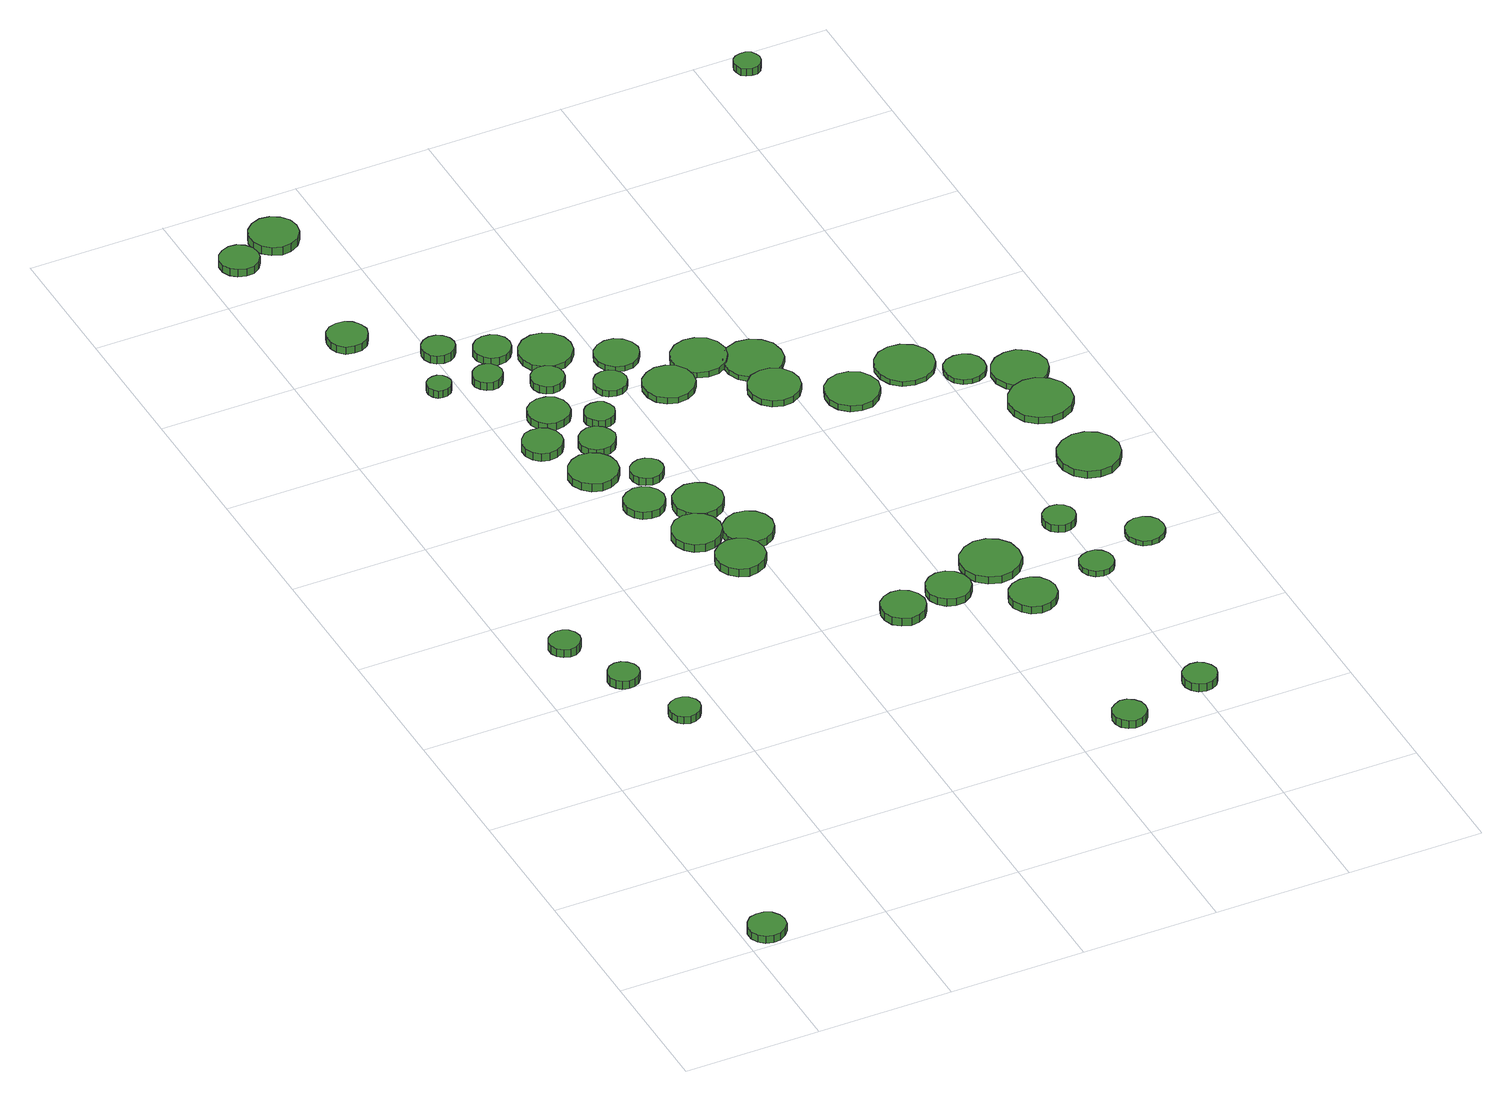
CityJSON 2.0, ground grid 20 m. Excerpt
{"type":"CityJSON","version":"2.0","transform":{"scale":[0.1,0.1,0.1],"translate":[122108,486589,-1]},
"CityObjects":{
"tree1":{"type":"SolitaryVegetationObject","attributes":{"function":"something"},"geometry":[{"type":"MultiSurface","lod":"1","boundaries":[[[0,1,2,3,4,5,6,7,8,9,10,11,12,13,14]],[[15,16,17,18,19,20,21,22,23,24,25,26,27,28,29]],[[0,29,28,1]],[[1,28,27,2]],[[2,27,26,3]],[[3,26,25,4]],[[4,25,24,5]],[[5,24,23,6]],[[6,23,22,7]],[[7,22,21,8]],[[8,21,20,9]],[[9,20,19,10]],[[10,19,18,11]],[[11,18,17,12]],[[12,17,16,13]],[[13,16,15,14]],[[14,15,29,0]]]}]},
"tree2":{"type":"SolitaryVegetationObject","attributes":{"function":"something"},"geometry":[{"type":"MultiSurface","lod":"1","boundaries":[[[30,31,32,33,34,35,36,37,38,39,40,41,42,43,44]],[[45,46,47,48,49,50,51,52,53,54,55,56,57,58,59]],[[30,59,58,31]],[[31,58,57,32]],[[32,57,56,33]],[[33,56,55,34]],[[34,55,54,35]],[[35,54,53,36]],[[36,53,52,37]],[[37,52,51,38]],[[38,51,50,39]],[[39,50,49,40]],[[40,49,48,41]],[[41,48,47,42]],[[42,47,46,43]],[[43,46,45,44]],[[44,45,59,30]]]}]},
"tree3":{"type":"SolitaryVegetationObject","attributes":{"function":"something"},"geometry":[{"type":"MultiSurface","lod":"1","boundaries":[[[60,61,62,63,64,65,66,67,68,69,70,71,72,73,74]],[[75,76,77,78,79,80,81,82,83,84,85,86,87,88,89]],[[60,89,88,61]],[[61,88,87,62]],[[62,87,86,63]],[[63,86,85,64]],[[64,85,84,65]],[[65,84,83,66]],[[66,83,82,67]],[[67,82,81,68]],[[68,81,80,69]],[[69,80,79,70]],[[70,79,78,71]],[[71,78,77,72]],[[72,77,76,73]],[[73,76,75,74]],[[74,75,89,60]]]}]},
"tree4":{"type":"SolitaryVegetationObject","attributes":{"function":"something"},"geometry":[{"type":"MultiSurface","lod":"1","boundaries":[[[90,91,92,93,94,95,96,97,98,99,100,101,102,103,104]],[[105,106,107,108,109,110,111,112,113,114,115,116,117,118,119]],[[90,119,118,91]],[[91,118,117,92]],[[92,117,116,93]],[[93,116,115,94]],[[94,115,114,95]],[[95,114,113,96]],[[96,113,112,97]],[[97,112,111,98]],[[98,111,110,99]],[[99,110,109,100]],[[100,109,108,101]],[[101,108,107,102]],[[102,107,106,103]],[[103,106,105,104]],[[104,105,119,90]]]}]},
"tree5":{"type":"SolitaryVegetationObject","attributes":{"function":"something"},"geometry":[{"type":"MultiSurface","lod":"1","boundaries":[[[120,121,122,123,124,125,126,127,128,129,130,131,132,133,134]],[[135,136,137,138,139,140,141,142,143,144,145,146,147,148,149]],[[120,149,148,121]],[[121,148,147,122]],[[122,147,146,123]],[[123,146,145,124]],[[124,145,144,125]],[[125,144,143,126]],[[126,143,142,127]],[[127,142,141,128]],[[128,141,140,129]],[[129,140,139,130]],[[130,139,138,131]],[[131,138,137,132]],[[132,137,136,133]],[[133,136,135,134]],[[134,135,149,120]]]}]},
"tree6":{"type":"SolitaryVegetationObject","attributes":{"function":"something"},"geometry":[{"type":"MultiSurface","lod":"1","boundaries":[[[150,151,152,153,154,155,156,157,158,159,160,161,162,163,164]],[[165,166,167,168,169,170,171,172,173,174,175,176,177,178,179]],[[150,179,178,151]],[[151,178,177,152]],[[152,177,176,153]],[[153,176,175,154]],[[154,175,174,155]],[[155,174,173,156]],[[156,173,172,157]],[[157,172,171,158]],[[158,171,170,159]],[[159,170,169,160]],[[160,169,168,161]],[[161,168,167,162]],[[162,167,166,163]],[[163,166,165,164]],[[164,165,179,150]]]}]},
"tree7":{"type":"SolitaryVegetationObject","attributes":{"function":"something"},"geometry":[{"type":"MultiSurface","lod":"1","boundaries":[[[180,181,182,183,184,185,186,187,188,189,190,191,192,193,194]],[[195,196,197,198,199,200,201,202,203,204,205,206,207,208,209]],[[180,209,208,181]],[[181,208,207,182]],[[182,207,206,183]],[[183,206,205,184]],[[184,205,204,185]],[[185,204,203,186]],[[186,203,202,187]],[[187,202,201,188]],[[188,201,200,189]],[[189,200,199,190]],[[190,199,198,191]],[[191,198,197,192]],[[192,197,196,193]],[[193,196,195,194]],[[194,195,209,180]]]}]},
"tree8":{"type":"SolitaryVegetationObject","attributes":{"function":"something"},"geometry":[{"type":"MultiSurface","lod":"1","boundaries":[[[210,211,212,213,214,215,216,217,218,219,220,221,222,223,224]],[[225,226,227,228,229,230,231,232,233,234,235,236,237,238,239]],[[210,239,238,211]],[[211,238,237,212]],[[212,237,236,213]],[[213,236,235,214]],[[214,235,234,215]],[[215,234,233,216]],[[216,233,232,217]],[[217,232,231,218]],[[218,231,230,219]],[[219,230,229,220]],[[220,229,228,221]],[[221,228,227,222]],[[222,227,226,223]],[[223,226,225,224]],[[224,225,239,210]]]}]},
"tree9":{"type":"SolitaryVegetationObject","attributes":{"function":"something"},"geometry":[{"type":"MultiSurface","lod":"1","boundaries":[[[240,241,242,243,244,245,246,247,248,249,250,251,252,253,254]],[[255,256,257,258,259,260,261,262,263,264,265,266,267,268,269]],[[240,269,268,241]],[[241,268,267,242]],[[242,267,266,243]],[[243,266,265,244]],[[244,265,264,245]],[[245,264,263,246]],[[246,263,262,247]],[[247,262,261,248]],[[248,261,260,249]],[[249,260,259,250]],[[250,259,258,251]],[[251,258,257,252]],[[252,257,256,253]],[[253,256,255,254]],[[254,255,269,240]]]}]},
"tree10":{"type":"SolitaryVegetationObject","attributes":{"function":"something"},"geometry":[{"type":"MultiSurface","lod":"1","boundaries":[[[270,271,272,273,274,275,276,277,278,279,280,281,282,283,284]],[[285,286,287,288,289,290,291,292,293,294,295,296,297,298,299]],[[270,299,298,271]],[[271,298,297,272]],[[272,297,296,273]],[[273,296,295,274]],[[274,295,294,275]],[[275,294,293,276]],[[276,293,292,277]],[[277,292,291,278]],[[278,291,290,279]],[[279,290,289,280]],[[280,289,288,281]],[[281,288,287,282]],[[282,287,286,283]],[[283,286,285,284]],[[284,285,299,270]]]}]},
"tree11":{"type":"SolitaryVegetationObject","attributes":{"function":"something"},"geometry":[{"type":"MultiSurface","lod":"1","boundaries":[[[300,301,302,303,304,305,306,307,308,309,310,311,312,313,314]],[[315,316,317,318,319,320,321,322,323,324,325,326,327,328,329]],[[300,329,328,301]],[[301,328,327,302]],[[302,327,326,303]],[[303,326,325,304]],[[304,325,324,305]],[[305,324,323,306]],[[306,323,322,307]],[[307,322,321,308]],[[308,321,320,309]],[[309,320,319,310]],[[310,319,318,311]],[[311,318,317,312]],[[312,317,316,313]],[[313,316,315,314]],[[314,315,329,300]]]}]},
"tree12":{"type":"SolitaryVegetationObject","attributes":{"function":"something"},"geometry":[{"type":"MultiSurface","lod":"1","boundaries":[[[330,331,332,333,334,335,336,337,338,339,340,341,342,343,344]],[[345,346,347,348,349,350,351,352,353,354,355,356,357,358,359]],[[330,359,358,331]],[[331,358,357,332]],[[332,357,356,333]],[[333,356,355,334]],[[334,355,354,335]],[[335,354,353,336]],[[336,353,352,337]],[[337,352,351,338]],[[338,351,350,339]],[[339,350,349,340]],[[340,349,348,341]],[[341,348,347,342]],[[342,347,346,343]],[[343,346,345,344]],[[344,345,359,330]]]}]},
"tree13":{"type":"SolitaryVegetationObject","attributes":{"function":"something"},"geometry":[{"type":"MultiSurface","lod":"1","boundaries":[[[360,361,362,363,364,365,366,367,368,369,370,371,372,373,374]],[[375,376,377,378,379,380,381,382,383,384,385,386,387,388,389]],[[360,389,388,361]],[[361,388,387,362]],[[362,387,386,363]],[[363,386,385,364]],[[364,385,384,365]],[[365,384,383,366]],[[366,383,382,367]],[[367,382,381,368]],[[368,381,380,369]],[[369,380,379,370]],[[370,379,378,371]],[[371,378,377,372]],[[372,377,376,373]],[[373,376,375,374]],[[374,375,389,360]]]}]},
"tree14":{"type":"SolitaryVegetationObject","attributes":{"function":"something"},"geometry":[{"type":"MultiSurface","lod":"1","boundaries":[[[390,391,392,393,394,395,396,397,398,399,400,401,402,403,404]],[[405,406,407,408,409,410,411,412,413,414,415,416,417,418,419]],[[390,419,418,391]],[[391,418,417,392]],[[392,417,416,393]],[[393,416,415,394]],[[394,415,414,395]],[[395,414,413,396]],[[396,413,412,397]],[[397,412,411,398]],[[398,411,410,399]],[[399,410,409,400]],[[400,409,408,401]],[[401,408,407,402]],[[402,407,406,403]],[[403,406,405,404]],[[404,405,419,390]]]}]},
"tree15":{"type":"SolitaryVegetationObject","attributes":{"function":"something"},"geometry":[{"type":"MultiSurface","lod":"1","boundaries":[[[420,421,422,423,424,425,426,427,428,429,430,431,432,433,434]],[[435,436,437,438,439,440,441,442,443,444,445,446,447,448,449]],[[420,449,448,421]],[[421,448,447,422]],[[422,447,446,423]],[[423,446,445,424]],[[424,445,444,425]],[[425,444,443,426]],[[426,443,442,427]],[[427,442,441,428]],[[428,441,440,429]],[[429,440,439,430]],[[430,439,438,431]],[[431,438,437,432]],[[432,437,436,433]],[[433,436,435,434]],[[434,435,449,420]]]}]},
"tree16":{"type":"SolitaryVegetationObject","attributes":{"function":"something"},"geometry":[{"type":"MultiSurface","lod":"1","boundaries":[[[450,451,452,453,454,455,456,457,458,459,460,461,462,463,464]],[[465,466,467,468,469,470,471,472,473,474,475,476,477,478,479]],[[450,479,478,451]],[[451,478,477,452]],[[452,477,476,453]],[[453,476,475,454]],[[454,475,474,455]],[[455,474,473,456]],[[456,473,472,457]],[[457,472,471,458]],[[458,471,470,459]],[[459,470,469,460]],[[460,469,468,461]],[[461,468,467,462]],[[462,467,466,463]],[[463,466,465,464]],[[464,465,479,450]]]}]},
"tree17":{"type":"SolitaryVegetationObject","attributes":{"function":"something"},"geometry":[{"type":"MultiSurface","lod":"1","boundaries":[[[480,481,482,483,484,485,486,487,488,489,490,491,492,493,494]],[[495,496,497,498,499,500,501,502,503,504,505,506,507,508,509]],[[480,509,508,481]],[[481,508,507,482]],[[482,507,506,483]],[[483,506,505,484]],[[484,505,504,485]],[[485,504,503,486]],[[486,503,502,487]],[[487,502,501,488]],[[488,501,500,489]],[[489,500,499,490]],[[490,499,498,491]],[[491,498,497,492]],[[492,497,496,493]],[[493,496,495,494]],[[494,495,509,480]]]}]},
"tree18":{"type":"SolitaryVegetationObject","attributes":{"function":"something"},"geometry":[{"type":"MultiSurface","lod":"1","boundaries":[[[510,511,512,513,514,515,516,517,518,519,520,521,522,523,524]],[[525,526,527,528,529,530,531,532,533,534,535,536,537,538,539]],[[510,539,538,511]],[[511,538,537,512]],[[512,537,536,513]],[[513,536,535,514]],[[514,535,534,515]],[[515,534,533,516]],[[516,533,532,517]],[[517,532,531,518]],[[518,531,530,519]],[[519,530,529,520]],[[520,529,528,521]],[[521,528,527,522]],[[522,527,526,523]],[[523,526,525,524]],[[524,525,539,510]]]}]},
"tree19":{"type":"SolitaryVegetationObject","attributes":{"function":"something"},"geometry":[{"type":"MultiSurface","lod":"1","boundaries":[[[540,541,542,543,544,545,546,547,548,549,550,551,552,553,554]],[[555,556,557,558,559,560,561,562,563,564,565,566,567,568,569]],[[540,569,568,541]],[[541,568,567,542]],[[542,567,566,543]],[[543,566,565,544]],[[544,565,564,545]],[[545,564,563,546]],[[546,563,562,547]],[[547,562,561,548]],[[548,561,560,549]],[[549,560,559,550]],[[550,559,558,551]],[[551,558,557,552]],[[552,557,556,553]],[[553,556,555,554]],[[554,555,569,540]]]}]},
"tree20":{"type":"SolitaryVegetationObject","attributes":{"function":"something"},"geometry":[{"type":"MultiSurface","lod":"1","boundaries":[[[570,571,572,573,574,575,576,577,578,579,580,581,582,583,584]],[[585,586,587,588,589,590,591,592,593,594,595,596,597,598,599]],[[570,599,598,571]],[[571,598,597,572]],[[572,597,596,573]],[[573,596,595,574]],[[574,595,594,575]],[[575,594,593,576]],[[576,593,592,577]],[[577,592,591,578]],[[578,591,590,579]],[[579,590,589,580]],[[580,589,588,581]],[[581,588,587,582]],[[582,587,586,583]],[[583,586,585,584]],[[584,585,599,570]]]}]},
"tree21":{"type":"SolitaryVegetationObject","attributes":{"function":"something"},"geometry":[{"type":"MultiSurface","lod":"1","boundaries":[[[600,601,602,603,604,605,606,607,608,609,610,611,612,613,614]],[[615,616,617,618,619,620,621,622,623,624,625,626,627,628,629]],[[600,629,628,601]],[[601,628,627,602]],[[602,627,626,603]],[[603,626,625,604]],[[604,625,624,605]],[[605,624,623,606]],[[606,623,622,607]],[[607,622,621,608]],[[608,621,620,609]],[[609,620,619,610]],[[610,619,618,611]],[[611,618,617,612]],[[612,617,616,613]],[[613,616,615,614]],[[614,615,629,600]]]}]},
"tree22":{"type":"SolitaryVegetationObject","attributes":{"function":"something"},"geometry":[{"type":"MultiSurface","lod":"1","boundaries":[[[630,631,632,633,634,635,636,637,638,639,640,641,642,643,644]],[[645,646,647,648,649,650,651,652,653,654,655,656,657,658,659]],[[630,659,658,631]],[[631,658,657,632]],[[632,657,656,633]],[[633,656,655,634]],[[634,655,654,635]],[[635,654,653,636]],[[636,653,652,637]],[[637,652,651,638]],[[638,651,650,639]],[[639,650,649,640]],[[640,649,648,641]],[[641,648,647,642]],[[642,647,646,643]],[[643,646,645,644]],[[644,645,659,630]]]}]},
"tree23":{"type":"SolitaryVegetationObject","attributes":{"function":"something"},"geometry":[{"type":"MultiSurface","lod":"1","boundaries":[[[660,661,662,663,664,665,666,667,668,669,670,671,672,673,674]],[[675,676,677,678,679,680,681,682,683,684,685,686,687,688,689]],[[660,689,688,661]],[[661,688,687,662]],[[662,687,686,663]],[[663,686,685,664]],[[664,685,684,665]],[[665,684,683,666]],[[666,683,682,667]],[[667,682,681,668]],[[668,681,680,669]],[[669,680,679,670]],[[670,679,678,671]],[[671,678,677,672]],[[672,677,676,673]],[[673,676,675,674]],[[674,675,689,660]]]}]},
"tree24":{"type":"SolitaryVegetationObject","attributes":{"function":"something"},"geometry":[{"type":"MultiSurface","lod":"1","boundaries":[[[690,691,692,693,694,695,696,697,698,699,700,701,702,703,704]],[[705,706,707,708,709,710,711,712,713,714,715,716,717,718,719]],[[690,719,718,691]],[[691,718,717,692]],[[692,717,716,693]],[[693,716,715,694]],[[694,715,714,695]],[[695,714,713,696]],[[696,713,712,697]],[[697,712,711,698]],[[698,711,710,699]],[[699,710,709,700]],[[700,709,708,701]],[[701,708,707,702]],[[702,707,706,703]],[[703,706,705,704]],[[704,705,719,690]]]}]},
"tree25":{"type":"SolitaryVegetationObject","attributes":{"function":"something"},"geometry":[{"type":"MultiSurface","lod":"1","boundaries":[[[720,721,722,723,724,725,726,727,728,729,730,731,732,733,734]],[[735,736,737,738,739,740,741,742,743,744,745,746,747,748,749]],[[720,749,748,721]],[[721,748,747,722]],[[722,747,746,723]],[[723,746,745,724]],[[724,745,744,725]],[[725,744,743,726]],[[726,743,742,727]],[[727,742,741,728]],[[728,741,740,729]],[[729,740,739,730]],[[730,739,738,731]],[[731,738,737,732]],[[732,737,736,733]],[[733,736,735,734]],[[734,735,749,720]]]}]},
"tree26":{"type":"SolitaryVegetationObject","attributes":{"function":"something"},"geometry":[{"type":"MultiSurface","lod":"1","boundaries":[[[750,751,752,753,754,755,756,757,758,759,760,761,762,763,764]],[[765,766,767,768,769,770,771,772,773,774,775,776,777,778,779]],[[750,779,778,751]],[[751,778,777,752]],[[752,777,776,753]],[[753,776,775,754]],[[754,775,774,755]],[[755,774,773,756]],[[756,773,772,757]],[[757,772,771,758]],[[758,771,770,759]],[[759,770,769,760]],[[760,769,768,761]],[[761,768,767,762]],[[762,767,766,763]],[[763,766,765,764]],[[764,765,779,750]]]}]},
"tree27":{"type":"SolitaryVegetationObject","attributes":{"function":"something"},"geometry":[{"type":"MultiSurface","lod":"1","boundaries":[[[780,781,782,783,784,785,786,787,788,789,790,791,792,793,794]],[[795,796,797,798,799,800,801,802,803,804,805,806,807,808,809]],[[780,809,808,781]],[[781,808,807,782]],[[782,807,806,783]],[[783,806,805,784]],[[784,805,804,785]],[[785,804,803,786]],[[786,803,802,787]],[[787,802,801,788]],[[788,801,800,789]],[[789,800,799,790]],[[790,799,798,791]],[[791,798,797,792]],[[792,797,796,793]],[[793,796,795,794]],[[794,795,809,780]]]}]},
"tree28":{"type":"SolitaryVegetationObject","attributes":{"function":"something"},"geometry":[{"type":"MultiSurface","lod":"1","boundaries":[[[810,811,812,813,814,815,816,817,818,819,820,821,822,823,824]],[[825,826,827,828,829,830,831,832,833,834,835,836,837,838,839]],[[810,839,838,811]],[[811,838,837,812]],[[812,837,836,813]],[[813,836,835,814]],[[814,835,834,815]],[[815,834,833,816]],[[816,833,832,817]],[[817,832,831,818]],[[818,831,830,819]],[[819,830,829,820]],[[820,829,828,821]],[[821,828,827,822]],[[822,827,826,823]],[[823,826,825,824]],[[824,825,839,810]]]}]},
"tree29":{"type":"SolitaryVegetationObject","attributes":{"function":"something"},"geometry":[{"type":"MultiSurface","lod":"1","boundaries":[[[840,841,842,843,844,845,846,847,848,849,850,851,852,853,854]],[[855,856,857,858,859,860,861,862,863,864,865,866,867,868,869]],[[840,869,868,841]],[[841,868,867,842]],[[842,867,866,843]],[[843,866,865,844]],[[844,865,864,845]],[[845,864,863,846]],[[846,863,862,847]],[[847,862,861,848]],[[848,861,860,849]],[[849,860,859,850]],[[850,859,858,851]],[[851,858,857,852]],[[852,857,856,853]],[[853,856,855,854]],[[854,855,869,840]]]}]},
"tree30":{"type":"SolitaryVegetationObject","attributes":{"function":"something"},"geometry":[{"type":"MultiSurface","lod":"1","boundaries":[[[870,871,872,873,874,875,876,877,878,879,880,881,882,883,884]],[[885,886,887,888,889,890,891,892,893,894,895,896,897,898,899]],[[870,899,898,871]],[[871,898,897,872]],[[872,897,896,873]],[[873,896,895,874]],[[874,895,894,875]],[[875,894,893,876]],[[876,893,892,877]],[[877,892,891,878]],[[878,891,890,879]],[[879,890,889,880]],[[880,889,888,881]],[[881,888,887,882]],[[882,887,886,883]],[[883,886,885,884]],[[884,885,899,870]]]}]},
"tree31":{"type":"SolitaryVegetationObject","attributes":{"function":"something"},"geometry":[{"type":"MultiSurface","lod":"1","boundaries":[[[900,901,902,903,904,905,906,907,908,909,910,911,912,913,914]],[[915,916,917,918,919,920,921,922,923,924,925,926,927,928,929]],[[900,929,928,901]],[[901,928,927,902]],[[902,927,926,903]],[[903,926,925,904]],[[904,925,924,905]],[[905,924,923,906]],[[906,923,922,907]],[[907,922,921,908]],[[908,921,920,909]],[[909,920,919,910]],[[910,919,918,911]],[[911,918,917,912]],[[912,917,916,913]],[[913,916,915,914]],[[914,915,929,900]]]}]},
"tree32":{"type":"SolitaryVegetationObject","attributes":{"function":"something"},"geometry":[{"type":"MultiSurface","lod":"1","boundaries":[[[930,931,932,933,934,935,936,937,938,939,940,941,942,943,944]],[[945,946,947,948,949,950,951,952,953,954,955,956,957,958,959]],[[930,959,958,931]],[[931,958,957,932]],[[932,957,956,933]],[[933,956,955,934]],[[934,955,954,935]],[[935,954,953,936]],[[936,953,952,937]],[[937,952,951,938]],[[938,951,950,939]],[[939,950,949,940]],[[940,949,948,941]],[[941,948,947,942]],[[942,947,946,943]],[[943,946,945,944]],[[944,945,959,930]]]}]},
"tree33":{"type":"SolitaryVegetationObject","attributes":{"function":"something"},"geometry":[{"type":"MultiSurface","lod":"1","boundaries":[[[960,961,962,963,964,965,966,967,968,969,970,971,972,973,974]],[[975,976,977,978,979,980,981,982,983,984,985,986,987,988,989]],[[960,989,988,961]],[[961,988,987,962]],[[962,987,986,963]],[[963,986,985,964]],[[964,985,984,965]],[[965,984,983,966]],[[966,983,982,967]],[[967,982,981,968]],[[968,981,980,969]],[[969,980,979,970]],[[970,979,978,971]],[[971,978,977,972]],[[972,977,976,973]],[[973,976,975,974]],[[974,975,989,960]]]}]},
"tree34":{"type":"SolitaryVegetationObject","attributes":{"function":"something"},"geometry":[{"type":"MultiSurface","lod":"1","boundaries":[[[990,991,992,993,994,995,996,997,998,999,1000,1001,1002,1003,1004]],[[1005,1006,1007,1008,1009,1010,1011,1012,1013,1014,1015,1016,1017,1018,1019]],[[990,1019,1018,991]],[[991,1018,1017,992]],[[992,1017,1016,993]],[[993,1016,1015,994]],[[994,1015,1014,995]],[[995,1014,1013,996]],[[996,1013,1012,997]],[[997,1012,1011,998]],[[998,1011,1010,999]],[[999,1010,1009,1000]],[[1000,1009,1008,1001]],[[1001,1008,1007,1002]],[[1002,1007,1006,1003]],[[1003,1006,1005,1004]],[[1004,1005,1019,990]]]}]},
"tree35":{"type":"SolitaryVegetationObject","attributes":{"function":"something"},"geometry":[{"type":"MultiSurface","lod":"1","boundaries":[[[1020,1021,1022,1023,1024,1025,1026,1027,1028,1029,1030,1031,1032,1033,1034]],[[1035,1036,1037,1038,1039,1040,1041,1042,1043,1044,1045,1046,1047,1048,1049]],[[1020,1049,1048,1021]],[[1021,1048,1047,1022]],[[1022,1047,1046,1023]],[[1023,1046,1045,1024]],[[1024,1045,1044,1025]],[[1025,1044,1043,1026]],[[1026,1043,1042,1027]],[[1027,1042,1041,1028]],[[1028,1041,1040,1029]],[[1029,1040,1039,1030]],[[1030,1039,1038,1031]],[[1031,1038,1037,1032]],[[1032,1037,1036,1033]],[[1033,1036,1035,1034]],[[1034,1035,1049,1020]]]}]},
"tree36":{"type":"SolitaryVegetationObject","attributes":{"function":"something"},"geometry":[{"type":"MultiSurface","lod":"1","boundaries":[[[1050,1051,1052,1053,1054,1055,1056,1057,1058,1059,1060,1061,1062,1063,1064]],[[1065,1066,1067,1068,1069,1070,1071,1072,1073,1074,1075,1076,1077,1078,1079]],[[1050,1079,1078,1051]],[[1051,1078,1077,1052]],[[1052,1077,1076,1053]],[[1053,1076,1075,1054]],[[1054,1075,1074,1055]],[[1055,1074,1073,1056]],[[1056,1073,1072,1057]],[[1057,1072,1071,1058]],[[1058,1071,1070,1059]],[[1059,1070,1069,1060]],[[1060,1069,1068,1061]],[[1061,1068,1067,1062]],[[1062,1067,1066,1063]],[[1063,1066,1065,1064]],[[1064,1065,1079,1050]]]}]},
"tree37":{"type":"SolitaryVegetationObject","attributes":{"function":"something"},"geometry":[{"type":"MultiSurface","lod":"1","boundaries":[[[1080,1081,1082,1083,1084,1085,1086,1087,1088,1089,1090,1091,1092,1093,1094]],[[1095,1096,1097,1098,1099,1100,1101,1102,1103,1104,1105,1106,1107,1108,1109]],[[1080,1109,1108,1081]],[[1081,1108,1107,1082]],[[1082,1107,1106,1083]],[[1083,1106,1105,1084]],[[1084,1105,1104,1085]],[[1085,1104,1103,1086]],[[1086,1103,1102,1087]],[[1087,1102,1101,1088]],[[1088,1101,1100,1089]],[[1089,1100,1099,1090]],[[1090,1099,1098,1091]],[[1091,1098,1097,1092]],[[1092,1097,1096,1093]],[[1093,1096,1095,1094]],[[1094,1095,1109,1080]]]}]},
"tree38":{"type":"SolitaryVegetationObject","attributes":{"function":"something"},"geometry":[{"type":"MultiSurface","lod":"1","boundaries":[[[1110,1111,1112,1113,1114,1115,1116,1117,1118,1119,1120,1121,1122,1123,1124]],[[1125,1126,1127,1128,1129,1130,1131,1132,1133,1134,1135,1136,1137,1138,1139]],[[1110,1139,1138,1111]],[[1111,1138,1137,1112]],[[1112,1137,1136,1113]],[[1113,1136,1135,1114]],[[1114,1135,1134,1115]],[[1115,1134,1133,1116]],[[1116,1133,1132,1117]],[[1117,1132,1131,1118]],[[1118,1131,1130,1119]],[[1119,1130,1129,1120]],[[1120,1129,1128,1121]],[[1121,1128,1127,1122]],[[1122,1127,1126,1123]],[[1123,1126,1125,1124]],[[1124,1125,1139,1110]]]}]},
"tree39":{"type":"SolitaryVegetationObject","attributes":{"function":"something"},"geometry":[{"type":"MultiSurface","lod":"1","boundaries":[[[1140,1141,1142,1143,1144,1145,1146,1147,1148,1149,1150,1151,1152,1153,1154]],[[1155,1156,1157,1158,1159,1160,1161,1162,1163,1164,1165,1166,1167,1168,1169]],[[1140,1169,1168,1141]],[[1141,1168,1167,1142]],[[1142,1167,1166,1143]],[[1143,1166,1165,1144]],[[1144,1165,1164,1145]],[[1145,1164,1163,1146]],[[1146,1163,1162,1147]],[[1147,1162,1161,1148]],[[1148,1161,1160,1149]],[[1149,1160,1159,1150]],[[1150,1159,1158,1151]],[[1151,1158,1157,1152]],[[1152,1157,1156,1153]],[[1153,1156,1155,1154]],[[1154,1155,1169,1140]]]}]},
"tree40":{"type":"SolitaryVegetationObject","attributes":{"function":"something"},"geometry":[{"type":"MultiSurface","lod":"1","boundaries":[[[1170,1171,1172,1173,1174,1175,1176,1177,1178,1179,1180,1181,1182,1183,1184]],[[1185,1186,1187,1188,1189,1190,1191,1192,1193,1194,1195,1196,1197,1198,1199]],[[1170,1199,1198,1171]],[[1171,1198,1197,1172]],[[1172,1197,1196,1173]],[[1173,1196,1195,1174]],[[1174,1195,1194,1175]],[[1175,1194,1193,1176]],[[1176,1193,1192,1177]],[[1177,1192,1191,1178]],[[1178,1191,1190,1179]],[[1179,1190,1189,1180]],[[1180,1189,1188,1181]],[[1181,1188,1187,1182]],[[1182,1187,1186,1183]],[[1183,1186,1185,1184]],[[1184,1185,1199,1170]]]}]},
"tree41":{"type":"SolitaryVegetationObject","attributes":{"function":"something"},"geometry":[{"type":"MultiSurface","lod":"1","boundaries":[[[1200,1201,1202,1203,1204,1205,1206,1207,1208,1209,1210,1211,1212,1213,1214]],[[1215,1216,1217,1218,1219,1220,1221,1222,1223,1224,1225,1226,1227,1228,1229]],[[1200,1229,1228,1201]],[[1201,1228,1227,1202]],[[1202,1227,1226,1203]],[[1203,1226,1225,1204]],[[1204,1225,1224,1205]],[[1205,1224,1223,1206]],[[1206,1223,1222,1207]],[[1207,1222,1221,1208]],[[1208,1221,1220,1209]],[[1209,1220,1219,1210]],[[1210,1219,1218,1211]],[[1211,1218,1217,1212]],[[1212,1217,1216,1213]],[[1213,1216,1215,1214]],[[1214,1215,1229,1200]]]}]},
"tree42":{"type":"SolitaryVegetationObject","attributes":{"function":"something"},"geometry":[{"type":"MultiSurface","lod":"1","boundaries":[[[1230,1231,1232,1233,1234,1235,1236,1237,1238,1239,1240,1241,1242,1243,1244]],[[1245,1246,1247,1248,1249,1250,1251,1252,1253,1254,1255,1256,1257,1258,1259]],[[1230,1259,1258,1231]],[[1231,1258,1257,1232]],[[1232,1257,1256,1233]],[[1233,1256,1255,1234]],[[1234,1255,1254,1235]],[[1235,1254,1253,1236]],[[1236,1253,1252,1237]],[[1237,1252,1251,1238]],[[1238,1251,1250,1239]],[[1239,1250,1249,1240]],[[1240,1249,1248,1241]],[[1241,1248,1247,1242]],[[1242,1247,1246,1243]],[[1243,1246,1245,1244]],[[1244,1245,1259,1230]]]}]},
"tree43":{"type":"SolitaryVegetationObject","attributes":{"function":"something"},"geometry":[{"type":"MultiSurface","lod":"1","boundaries":[[[1260,1261,1262,1263,1264,1265,1266,1267,1268,1269,1270,1271,1272,1273,1274]],[[1275,1276,1277,1278,1279,1280,1281,1282,1283,1284,1285,1286,1287,1288,1289]],[[1260,1289,1288,1261]],[[1261,1288,1287,1262]],[[1262,1287,1286,1263]],[[1263,1286,1285,1264]],[[1264,1285,1284,1265]],[[1265,1284,1283,1266]],[[1266,1283,1282,1267]],[[1267,1282,1281,1268]],[[1268,1281,1280,1269]],[[1269,1280,1279,1270]],[[1270,1279,1278,1271]],[[1271,1278,1277,1272]],[[1272,1277,1276,1273]],[[1273,1276,1275,1274]],[[1274,1275,1289,1260]]]}]},
"tree44":{"type":"SolitaryVegetationObject","attributes":{"function":"something"},"geometry":[{"type":"MultiSurface","lod":"1","boundaries":[[[1290,1291,1292,1293,1294,1295,1296,1297,1298,1299,1300,1301,1302,1303,1304]],[[1305,1306,1307,1308,1309,1310,1311,1312,1313,1314,1315,1316,1317,1318,1319]],[[1290,1319,1318,1291]],[[1291,1318,1317,1292]],[[1292,1317,1316,1293]],[[1293,1316,1315,1294]],[[1294,1315,1314,1295]],[[1295,1314,1313,1296]],[[1296,1313,1312,1297]],[[1297,1312,1311,1298]],[[1298,1311,1310,1299]],[[1299,1310,1309,1300]],[[1300,1309,1308,1301]],[[1301,1308,1307,1302]],[[1302,1307,1306,1303]],[[1303,1306,1305,1304]],[[1304,1305,1319,1290]]]}]},
"tree45":{"type":"SolitaryVegetationObject","attributes":{"function":"something"},"geometry":[{"type":"MultiSurface","lod":"1","boundaries":[[[1320,1321,1322,1323,1324,1325,1326,1327,1328,1329,1330,1331,1332,1333,1334]],[[1335,1336,1337,1338,1339,1340,1341,1342,1343,1344,1345,1346,1347,1348,1349]],[[1320,1349,1348,1321]],[[1321,1348,1347,1322]],[[1322,1347,1346,1323]],[[1323,1346,1345,1324]],[[1324,1345,1344,1325]],[[1325,1344,1343,1326]],[[1326,1343,1342,1327]],[[1327,1342,1341,1328]],[[1328,1341,1340,1329]],[[1329,1340,1339,1330]],[[1330,1339,1338,1331]],[[1331,1338,1337,1332]],[[1332,1337,1336,1333]],[[1333,1336,1335,1334]],[[1334,1335,1349,1320]]]}]},
"tree46":{"type":"SolitaryVegetationObject","attributes":{"function":"something"},"geometry":[{"type":"MultiSurface","lod":"1","boundaries":[[[1350,1351,1352,1353,1354,1355,1356,1357,1358,1359,1360,1361,1362,1363,1364]],[[1365,1366,1367,1368,1369,1370,1371,1372,1373,1374,1375,1376,1377,1378,1379]],[[1350,1379,1378,1351]],[[1351,1378,1377,1352]],[[1352,1377,1376,1353]],[[1353,1376,1375,1354]],[[1354,1375,1374,1355]],[[1355,1374,1373,1356]],[[1356,1373,1372,1357]],[[1357,1372,1371,1358]],[[1358,1371,1370,1359]],[[1359,1370,1369,1360]],[[1360,1369,1368,1361]],[[1361,1368,1367,1362]],[[1362,1367,1366,1363]],[[1363,1366,1365,1364]],[[1364,1365,1379,1350]]]}]}
},
"vertices":[
[64,32,18],[62,43,18],[55,53,18],[45,58,18],[34,59,18],[23,56,18],[15,48,18],[10,38,18],[10,26,18],[15,16,18],[23,8,18],[34,5,18],[45,6,18],[55,12,18],[62,21,18],[62,21,6],[55,12,6],[45,6,6],[34,5,6],[23,8,6],[15,16,6],[10,26,6],[10,38,6],[15,48,6],[23,56,6],[34,59,6],[45,58,6],[55,53,6],[62,43,6],[64,32,6],
[91,713,26],[89,722,26],[83,730,26],[75,734,26],[66,735,26],[57,732,26],[50,726,26],[46,717,26],[46,708,26],[50,699,26],[57,693,26],[66,690,26],[75,691,26],[83,696,26],[89,704,26],[89,704,13],[83,696,13],[75,691,13],[66,690,13],[57,693,13],[50,699,13],[46,708,13],[46,717,13],[50,726,13],[57,732,13],[66,735,13],[75,734,13],[83,730,13],[89,722,13],[91,713,13],
[129,610,29],[127,619,29],[121,627,29],[113,632,29],[104,633,29],[95,630,29],[88,623,29],[84,615,29],[84,605,29],[88,597,29],[95,591,29],[104,588,29],[113,589,29],[121,593,29],[127,601,29],[127,601,16],[121,593,16],[113,589,16],[104,588,16],[95,591,16],[88,597,16],[84,605,16],[84,615,16],[88,623,16],[95,630,16],[104,633,16],[113,632,16],[121,627,16],[127,619,16],[129,610,16],
[167,500,32],[165,509,32],[159,517,32],[151,521,32],[142,522,32],[133,519,32],[126,513,32],[122,504,32],[122,495,32],[126,486,32],[133,480,32],[142,477,32],[151,478,32],[159,483,32],[165,491,32],[165,491,20],[159,483,20],[151,478,20],[142,477,20],[133,480,20],[126,486,20],[122,495,20],[122,504,20],[126,513,20],[133,519,20],[142,522,20],[151,521,20],[159,517,20],[165,509,20],[167,500,20],
[136,1454,27],[133,1465,27],[126,1475,27],[116,1481,27],[104,1482,27],[92,1479,27],[83,1471,27],[79,1460,27],[79,1448,27],[83,1437,27],[92,1428,27],[104,1425,27],[116,1426,27],[126,1432,27],[133,1442,27],[133,1442,15],[126,1432,15],[116,1426,15],[104,1425,15],[92,1428,15],[83,1437,15],[79,1448,15],[79,1460,15],[83,1471,15],[92,1479,15],[104,1482,15],[116,1481,15],[126,1475,15],[133,1465,15],[136,1454,15],
[80,1672,27],[78,1683,27],[71,1693,27],[61,1699,27],[49,1700,27],[38,1696,27],[29,1689,27],[24,1678,27],[24,1666,27],[29,1655,27],[38,1648,27],[49,1644,27],[61,1645,27],[71,1651,27],[78,1661,27],[78,1661,15],[71,1651,15],[61,1645,15],[49,1644,15],[38,1648,15],[29,1655,15],[24,1666,15],[24,1678,15],[29,1689,15],[38,1696,15],[49,1700,15],[61,1699,15],[71,1693,15],[78,1683,15],[80,1672,15],
[188,1302,26],[186,1309,26],[182,1315,26],[175,1319,26],[168,1319,26],[161,1317,26],[156,1312,26],[153,1305,26],[153,1298,26],[156,1291,26],[161,1286,26],[168,1284,26],[175,1285,26],[182,1289,26],[186,1295,26],[186,1295,14],[182,1289,14],[175,1285,14],[168,1284,14],[161,1286,14],[156,1291,14],[153,1298,14],[153,1305,14],[156,1312,14],[161,1317,14],[168,1319,14],[175,1319,14],[182,1315,14],[186,1309,14],[188,1302,14],
[267,1124,26],[265,1136,26],[258,1146,26],[247,1152,26],[235,1153,26],[224,1150,26],[215,1141,26],[210,1130,26],[210,1118,26],[215,1107,26],[224,1099,26],[235,1096,26],[247,1097,26],[258,1103,26],[265,1113,26],[265,1113,13],[258,1103,13],[247,1097,13],[235,1096,13],[224,1099,13],[215,1107,13],[210,1118,13],[210,1130,13],[215,1141,13],[224,1150,13],[235,1153,13],[247,1152,13],[258,1146,13],[265,1136,13],[267,1124,13],
[308,1039,26],[305,1053,26],[296,1065,26],[283,1072,26],[269,1074,26],[255,1069,26],[244,1059,26],[238,1046,26],[238,1031,26],[244,1018,26],[255,1008,26],[269,1003,26],[283,1005,26],[296,1012,26],[305,1024,26],[305,1024,13],[296,1012,13],[283,1005,13],[269,1003,13],[255,1008,13],[244,1018,13],[238,1031,13],[238,1046,13],[244,1059,13],[255,1069,13],[269,1074,13],[283,1072,13],[296,1065,13],[305,1053,13],[308,1039,13],
[333,946,26],[330,958,26],[323,968,26],[313,974,26],[301,975,26],[289,971,26],[280,963,26],[275,952,26],[275,940,26],[280,929,26],[289,921,26],[301,917,26],[313,918,26],[323,924,26],[330,934,26],[330,934,14],[323,924,14],[313,918,14],[301,917,14],[289,921,14],[280,929,14],[275,940,14],[275,952,14],[280,963,14],[289,971,14],[301,975,14],[313,974,14],[323,968,14],[330,958,14],[333,946,14],
[373,855,27],[370,869,27],[361,881,27],[348,888,27],[334,890,27],[319,885,27],[309,875,27],[303,862,27],[303,847,27],[309,834,27],[319,824,27],[334,819,27],[348,821,27],[361,828,27],[370,840,27],[370,840,14],[361,828,14],[348,821,14],[334,819,14],[319,824,14],[309,834,14],[303,847,14],[303,862,14],[309,875,14],[319,885,14],[334,890,14],[348,888,14],[361,881,14],[370,869,14],[373,855,14],
[401,778,28],[398,792,28],[389,804,28],[376,811,28],[362,813,28],[348,808,28],[337,798,28],[331,785,28],[331,770,28],[337,757,28],[348,747,28],[362,742,28],[376,744,28],[389,751,28],[398,763,28],[398,763,15],[389,751,15],[376,744,15],[362,742,15],[348,747,15],[337,757,15],[331,770,15],[331,785,15],[337,798,15],[348,808,15],[362,813,15],[376,811,15],[389,804,15],[398,792,15],[401,778,15],
[231,1379,24],[229,1389,24],[223,1397,24],[215,1402,24],[205,1403,24],[195,1400,24],[188,1393,24],[184,1384,24],[184,1375,24],[188,1365,24],[195,1359,24],[205,1356,24],[215,1357,24],[223,1362,24],[229,1370,24],[229,1370,11],[223,1362,11],[215,1357,11],[205,1356,11],[195,1359,11],[188,1365,11],[184,1375,11],[184,1384,11],[188,1393,11],[195,1400,11],[205,1403,11],[215,1402,11],[223,1397,11],[229,1389,11],[231,1379,11],
[261,1294,25],[259,1302,25],[254,1310,25],[246,1314,25],[237,1315,25],[229,1312,25],[222,1306,25],[218,1298,25],[218,1289,25],[222,1281,25],[229,1275,25],[237,1272,25],[246,1273,25],[254,1278,25],[259,1285,25],[259,1285,12],[254,1278,12],[246,1273,12],[237,1272,12],[229,1275,12],[222,1281,12],[218,1289,12],[218,1298,12],[222,1306,12],[229,1312,12],[237,1315,12],[246,1314,12],[254,1310,12],[259,1302,12],[261,1294,12],
[153,1701,28],[150,1715,28],[141,1727,28],[128,1734,28],[114,1736,28],[100,1731,28],[89,1721,28],[83,1708,28],[83,1693,28],[89,1680,28],[100,1670,28],[114,1665,28],[128,1667,28],[141,1674,28],[150,1686,28],[150,1686,15],[141,1674,15],[128,1667,15],[114,1665,15],[100,1670,15],[89,1680,15],[83,1693,15],[83,1708,15],[89,1721,15],[100,1731,15],[114,1736,15],[128,1734,15],[141,1727,15],[150,1715,15],[153,1701,15],
[307,1184,24],[305,1196,24],[298,1207,24],[287,1213,24],[274,1214,24],[262,1210,24],[253,1202,24],[248,1191,24],[248,1178,24],[253,1167,24],[262,1158,24],[274,1154,24],[287,1156,24],[298,1162,24],[305,1172,24],[305,1172,12],[298,1162,12],[287,1156,12],[274,1154,12],[262,1158,12],[253,1167,12],[248,1178,12],[248,1191,12],[253,1202,12],[262,1210,12],[274,1214,12],[287,1213,12],[298,1207,12],[305,1196,12],[307,1184,12],
[335,1098,25],[332,1109,25],[326,1118,25],[316,1124,25],[305,1125,25],[295,1121,25],[287,1114,25],[282,1104,25],[282,1093,25],[287,1083,25],[295,1075,25],[305,1072,25],[316,1073,25],[326,1079,25],[332,1088,25],[332,1088,13],[326,1079,13],[316,1073,13],[305,1072,13],[295,1075,13],[287,1083,13],[282,1093,13],[282,1104,13],[287,1114,13],[295,1121,13],[305,1125,13],[316,1124,13],[326,1118,13],[332,1109,13],[335,1098,13],
[362,1008,25],[360,1018,25],[354,1025,25],[346,1030,25],[336,1031,25],[327,1028,25],[319,1022,25],[315,1013,25],[315,1003,25],[319,994,25],[327,988,25],[336,985,25],[346,986,25],[354,991,25],[360,999,25],[360,999,13],[354,991,13],[346,986,13],[336,985,13],[327,988,13],[319,994,13],[315,1003,13],[315,1013,13],[319,1022,13],[327,1028,13],[336,1031,13],[346,1030,13],[354,1025,13],[360,1018,13],[362,1008,13],
[407,918,25],[403,932,25],[395,944,25],[382,951,25],[367,953,25],[353,948,25],[342,939,25],[336,925,25],[336,910,25],[342,897,25],[353,887,25],[367,882,25],[382,884,25],[395,891,25],[403,903,25],[403,903,12],[395,891,12],[382,884,12],[367,882,12],[353,887,12],[342,897,12],[336,910,12],[336,925,12],[342,939,12],[353,948,12],[367,953,12],[382,951,12],[395,944,12],[403,932,12],[407,918,12],
[439,830,26],[436,844,26],[427,856,26],[414,863,26],[399,865,26],[385,860,26],[374,850,26],[368,837,26],[368,822,26],[374,809,26],[385,799,26],[399,794,26],[414,796,26],[427,803,26],[436,815,26],[436,815,14],[427,803,14],[414,796,14],[399,794,14],[385,799,14],[374,809,14],[368,822,14],[368,837,14],[374,850,14],[385,860,14],[399,865,14],[414,863,14],[427,856,14],[436,844,14],[439,830,14],
[299,1347,23],[297,1358,23],[290,1367,23],[281,1372,23],[270,1373,23],[259,1370,23],[251,1362,23],[246,1352,23],[246,1341,23],[251,1331,23],[259,1324,23],[270,1320,23],[281,1321,23],[290,1327,23],[297,1336,23],[297,1336,11],[290,1327,11],[281,1321,11],[270,1320,11],[259,1324,11],[251,1331,11],[246,1341,11],[246,1352,11],[251,1362,11],[259,1370,11],[270,1373,11],[281,1372,11],[290,1367,11],[297,1358,11],[299,1347,11],
[359,1150,25],[357,1159,25],[352,1167,25],[344,1171,25],[335,1172,25],[326,1169,25],[320,1163,25],[316,1155,25],[316,1146,25],[320,1138,25],[326,1132,25],[335,1129,25],[344,1130,25],[352,1134,25],[357,1142,25],[357,1142,12],[352,1134,12],[344,1130,12],[335,1129,12],[326,1132,12],[320,1138,12],[316,1146,12],[316,1155,12],[320,1163,12],[326,1169,12],[335,1172,12],[344,1171,12],[352,1167,12],[357,1159,12],[359,1150,12],
[543,575,31],[540,588,31],[532,599,31],[521,606,31],[508,607,31],[495,603,31],[485,594,31],[480,582,31],[480,569,31],[485,556,31],[495,548,31],[508,543,31],[521,545,31],[532,551,31],[540,562,31],[540,562,18],[532,551,18],[521,545,18],[508,543,18],[495,548,18],[485,556,18],[480,569,18],[480,582,18],[485,594,18],[495,603,18],[508,607,18],[521,606,18],[532,599,18],[540,588,18],[543,575,18],
[334,1254,23],[332,1264,23],[326,1272,23],[317,1277,23],[307,1278,23],[298,1275,23],[291,1268,23],[287,1259,23],[287,1249,23],[291,1240,23],[298,1233,23],[307,1230,23],[317,1231,23],[326,1236,23],[332,1244,23],[332,1244,11],[326,1236,11],[317,1231,11],[307,1230,11],[298,1233,11],[291,1240,11],[287,1249,11],[287,1259,11],[291,1268,11],[298,1275,11],[307,1278,11],[317,1277,11],[326,1272,11],[332,1264,11],[334,1254,11],
[373,1311,21],[370,1326,21],[360,1339,21],[347,1347,21],[331,1349,21],[316,1344,21],[304,1333,21],[298,1319,21],[298,1303,21],[304,1288,21],[316,1278,21],[331,1273,21],[347,1274,21],[360,1282,21],[370,1295,21],[370,1295,11],[360,1282,11],[347,1274,11],[331,1273,11],[316,1278,11],[304,1288,11],[298,1303,11],[298,1319,11],[304,1333,11],[316,1344,11],[331,1349,11],[347,1347,11],[360,1339,11],[370,1326,11],[373,1311,11],
[407,1210,21],[405,1220,21],[399,1228,21],[391,1233,21],[381,1234,21],[371,1231,21],[364,1224,21],[360,1215,21],[360,1205,21],[364,1196,21],[371,1190,21],[381,1187,21],[391,1188,21],[399,1193,21],[405,1201,21],[405,1201,11],[399,1193,11],[391,1188,11],[381,1187,11],[371,1190,11],[364,1196,11],[360,1205,11],[360,1215,11],[364,1224,11],[371,1231,11],[381,1234,11],[391,1233,11],[399,1228,11],[405,1220,11],[407,1210,11],
[706,230,29],[704,240,29],[698,248,29],[689,254,29],[679,255,29],[670,251,29],[662,245,29],[658,235,29],[658,225,29],[662,216,29],[670,209,29],[679,206,29],[689,207,29],[698,212,29],[704,220,29],[704,220,16],[698,212,16],[689,207,16],[679,206,16],[670,209,16],[662,216,16],[658,225,16],[658,235,16],[662,245,16],[670,251,16],[679,255,16],[689,254,16],[698,248,16],[704,240,16],[706,230,16],
[619,591,27],[616,604,27],[608,615,27],[597,622,27],[583,623,27],[571,619,27],[561,610,27],[556,598,27],[556,585,27],[561,573,27],[571,564,27],[583,560,27],[597,561,27],[608,568,27],[616,578,27],[616,578,15],[608,568,15],[597,561,15],[583,560,15],[571,564,15],[561,573,15],[556,585,15],[556,598,15],[561,610,15],[571,619,15],[583,623,15],[597,622,15],[608,615,15],[616,604,15],[619,591,15],
[451,1263,20],[448,1276,20],[440,1287,20],[429,1294,20],[416,1295,20],[403,1291,20],[393,1282,20],[388,1270,20],[388,1257,20],[393,1245,20],[403,1236,20],[416,1232,20],[429,1233,20],[440,1240,20],[448,1251,20],[448,1251,11],[440,1240,11],[429,1233,11],[416,1232,11],[403,1236,11],[393,1245,11],[388,1257,11],[388,1270,11],[393,1282,11],[403,1291,11],[416,1295,11],[429,1294,11],[440,1287,11],[448,1276,11],[451,1263,11],
[490,1173,21],[487,1188,21],[478,1201,21],[465,1208,21],[449,1210,21],[435,1205,21],[423,1195,21],[417,1181,21],[417,1165,21],[423,1151,21],[435,1141,21],[449,1136,21],[465,1138,21],[478,1146,21],[487,1158,21],[487,1158,11],[478,1146,11],[465,1138,11],[449,1136,11],[435,1141,11],[423,1151,11],[417,1165,11],[417,1181,11],[423,1195,11],[435,1205,11],[449,1210,11],[465,1208,11],[478,1201,11],[487,1188,11],[490,1173,11],
[719,532,23],[716,545,23],[708,557,23],[696,564,23],[682,565,23],[668,561,23],[658,552,23],[652,539,23],[652,525,23],[658,512,23],[668,503,23],[682,498,23],[696,500,23],[708,507,23],[716,518,23],[716,518,11],[708,507,11],[696,500,11],[682,498,11],[668,503,11],[658,512,11],[652,525,11],[652,539,11],[658,552,11],[668,561,11],[682,565,11],[696,564,11],[708,557,11],[716,545,11],[719,532,11],
[708,622,26],[705,640,26],[694,654,26],[679,663,26],[661,665,26],[644,659,26],[630,647,26],[623,631,26],[623,613,26],[630,597,26],[644,585,26],[661,579,26],[679,581,26],[694,590,26],[705,604,26],[705,604,14],[694,590,14],[679,581,14],[661,579,14],[644,585,14],[630,597,14],[623,613,14],[623,631,14],[630,647,14],[644,659,14],[661,665,14],[679,663,14],[694,654,14],[705,640,14],[708,622,14],
[556,1209,20],[552,1226,20],[543,1239,20],[528,1247,20],[512,1249,20],[496,1244,20],[484,1233,20],[477,1218,20],[477,1201,20],[484,1186,20],[496,1175,20],[512,1170,20],[528,1171,20],[543,1180,20],[552,1193,20],[552,1193,11],[543,1180,11],[528,1171,11],[512,1170,11],[496,1175,11],[484,1186,11],[477,1201,11],[477,1218,11],[484,1233,11],[496,1244,11],[512,1249,11],[528,1247,11],[543,1239,11],[552,1226,11],[556,1209,11],
[833,272,21],[830,282,21],[824,290,21],[816,295,21],[806,296,21],[796,293,21],[788,286,21],[784,277,21],[784,267,21],[788,257,21],[796,250,21],[806,247,21],[816,248,21],[824,253,21],[830,262,21],[830,262,8],[824,253,8],[816,248,8],[806,247,8],[796,250,8],[788,257,8],[784,267,8],[784,277,8],[788,286,8],[796,293,8],[806,296,8],[816,295,8],[824,290,8],[830,282,8],[833,272,8],
[615,1104,21],[612,1119,21],[603,1132,21],[589,1140,21],[574,1141,21],[559,1137,21],[548,1126,21],[542,1112,21],[542,1097,21],[548,1083,21],[559,1072,21],[574,1067,21],[589,1069,21],[603,1077,21],[612,1089,21],[612,1089,11],[603,1077,11],[589,1069,11],[574,1067,11],[559,1072,11],[548,1083,11],[542,1097,11],[542,1112,11],[548,1126,11],[559,1137,11],[574,1141,11],[589,1140,11],[603,1132,11],[612,1119,11],[615,1104,11],
[622,1172,19],[619,1190,19],[608,1204,19],[593,1213,19],[575,1215,19],[558,1209,19],[545,1197,19],[538,1181,19],[538,1163,19],[545,1147,19],[558,1135,19],[575,1130,19],[593,1132,19],[608,1141,19],[619,1155,19],[619,1155,11],[608,1141,11],[593,1132,11],[575,1130,11],[558,1135,11],[545,1147,11],[538,1163,11],[538,1181,11],[545,1197,11],[558,1209,11],[575,1215,11],[593,1213,11],[608,1204,11],[619,1190,11],[622,1172,11],
[821,563,17],[819,573,17],[813,581,17],[805,586,17],[795,587,17],[785,584,17],[777,578,17],[773,568,17],[773,558,17],[777,549,17],[785,542,17],[795,539,17],[805,540,17],[813,545,17],[819,553,17],[819,553,8],[813,545,8],[805,540,8],[795,539,8],[785,542,8],[777,549,8],[773,558,8],[773,568,8],[777,578,8],[785,584,8],[795,587,8],[805,586,8],[813,581,8],[819,573,8],[821,563,8],
[708,1050,20],[704,1066,20],[695,1079,20],[681,1087,20],[665,1089,20],[649,1084,20],[637,1073,20],[631,1058,20],[631,1042,20],[637,1028,20],[649,1017,20],[665,1012,20],[681,1013,20],[695,1022,20],[704,1035,20],[704,1035,10],[695,1022,10],[681,1013,10],[665,1012,10],[649,1017,10],[637,1028,10],[631,1042,10],[631,1058,10],[637,1073,10],[649,1084,10],[665,1089,10],[681,1087,10],[695,1079,10],[704,1066,10],[708,1050,10],
[818,673,20],[816,683,20],[810,691,20],[802,696,20],[792,697,20],[783,694,20],[775,687,20],[771,678,20],[771,669,20],[775,660,20],[783,653,20],[792,650,20],[802,651,20],[810,656,20],[816,664,20],[816,664,8],[810,656,8],[802,651,8],[792,650,8],[783,653,8],[775,660,8],[771,669,8],[771,678,8],[775,687,8],[783,694,8],[792,697,8],[802,696,8],[810,691,8],[816,683,8],[818,673,8],
[915,599,16],[913,611,16],[906,620,16],[896,626,16],[884,627,16],[873,623,16],[865,616,16],[860,605,16],[860,594,16],[865,583,16],[873,575,16],[884,572,16],[896,573,16],[906,579,16],[913,588,16],[913,588,8],[906,579,8],[896,573,8],[884,572,8],[873,575,8],[865,583,8],[860,594,8],[860,605,8],[865,616,8],[873,623,8],[884,627,8],[896,626,8],[906,620,8],[913,611,8],[915,599,8],
[801,1072,19],[797,1089,19],[787,1103,19],[771,1112,19],[754,1114,19],[737,1109,19],[724,1097,19],[717,1081,19],[717,1063,19],[724,1047,19],[737,1035,19],[754,1030,19],[771,1032,19],[787,1041,19],[797,1055,19],[797,1055,11],[787,1041,11],[771,1032,11],[754,1030,11],[737,1035,11],[724,1047,11],[717,1063,11],[717,1081,11],[724,1097,11],[737,1109,11],[754,1114,11],[771,1112,11],[787,1103,11],[797,1089,11],[801,1072,11],
[938,782,21],[934,800,21],[923,815,21],[907,824,21],[889,826,21],[871,820,21],[857,808,21],[850,791,21],[850,773,21],[857,756,21],[871,743,21],[889,738,21],[907,739,21],[923,749,21],[934,764,21],[934,764,9],[923,749,9],[907,739,9],[889,738,9],[871,743,9],[857,756,9],[850,773,9],[850,791,9],[857,808,9],[871,820,9],[889,826,9],[907,824,9],[923,815,9],[934,800,9],[938,782,9],
[857,1029,18],[855,1041,18],[848,1051,18],[837,1057,18],[825,1058,18],[813,1055,18],[804,1047,18],[799,1035,18],[799,1023,18],[804,1012,18],[813,1004,18],[825,1000,18],[837,1001,18],[848,1007,18],[855,1017,18],[855,1017,10],[848,1007,10],[837,1001,10],[825,1000,10],[813,1004,10],[804,1012,10],[799,1023,10],[799,1035,10],[804,1047,10],[813,1055,10],[825,1058,10],[837,1057,10],[848,1051,10],[855,1041,10],[857,1029,10],
[933,919,21],[929,937,21],[918,952,21],[901,962,21],[883,964,21],[865,958,21],[851,945,21],[843,928,21],[843,909,21],[851,892,21],[865,880,21],[883,874,21],[901,876,21],[918,885,21],[929,900,21],[929,900,10],[918,885,10],[901,876,10],[883,874,10],[865,880,10],[851,892,10],[843,909,10],[843,928,10],[851,945,10],[865,958,10],[883,964,10],[901,962,10],[918,952,10],[929,937,10],[933,919,10],
[934,993,19],[930,1010,19],[920,1023,19],[906,1032,19],[889,1033,19],[873,1028,19],[861,1017,19],[854,1002,19],[854,985,19],[861,969,19],[873,958,19],[889,953,19],[906,955,19],[920,963,19],[930,977,19],[930,977,10],[920,963,10],[906,955,10],[889,953,10],[873,958,10],[861,969,10],[854,985,10],[854,1002,10],[861,1017,10],[873,1028,10],[889,1033,10],[906,1032,10],[920,1023,10],[930,1010,10],[934,993,10],
[878,1755,33],[876,1762,33],[872,1769,33],[865,1773,33],[857,1773,33],[849,1771,33],[843,1766,33],[840,1758,33],[840,1751,33],[843,1743,33],[849,1738,33],[857,1736,33],[865,1736,33],[872,1740,33],[876,1747,33],[876,1747,21],[872,1740,21],[865,1736,21],[857,1736,21],[849,1738,21],[843,1743,21],[840,1751,21],[840,1758,21],[843,1766,21],[849,1771,21],[857,1773,21],[865,1773,21],[872,1769,21],[876,1762,21],[878,1755,21]
]}
